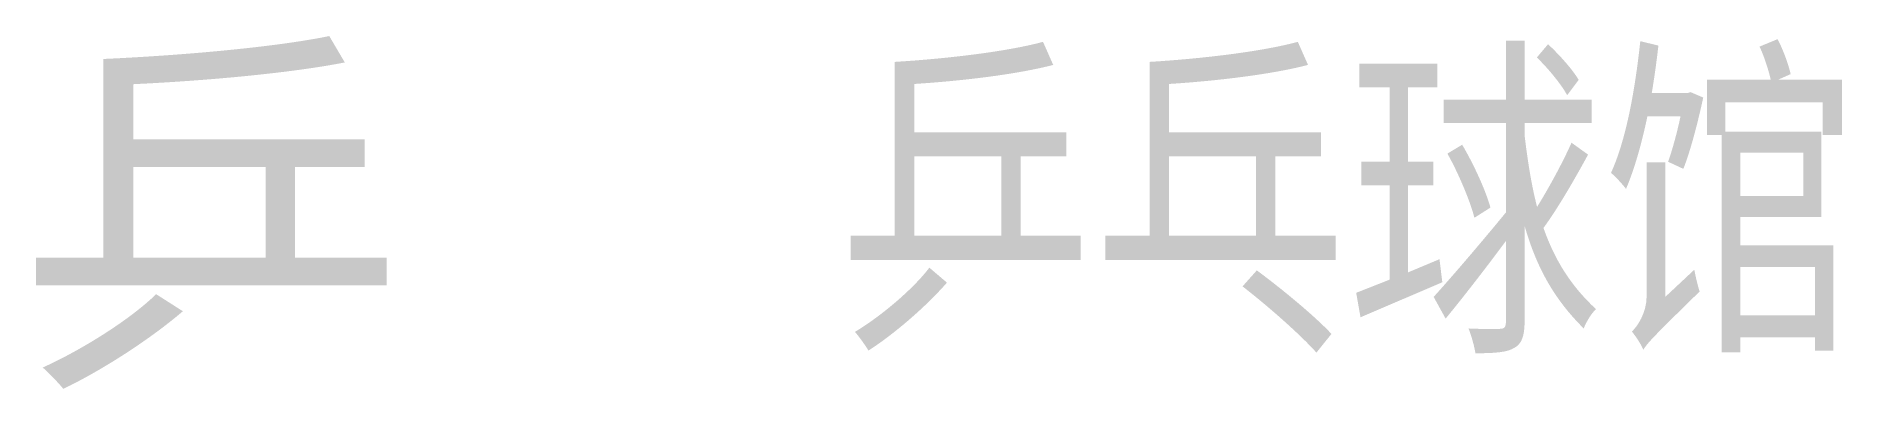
# Model space of a CAD drawing. Header units: millimetres. Extents: x -2.6 to 22.8, y -2.2 to 2.7.
import ezdxf

# ---------------------------------------------------------------- set-up
doc = ezdxf.new("R2010")
doc.units = ezdxf.units.MM
doc.layers.add('设施图块', color=7, linetype='Continuous')
doc.styles.add('HT', font='SIMHEI.TTF')
doc.styles.add('设施块标注', font='SIMFANG.TTF', dxfattribs={"width": 0.75})

msp = doc.modelspace()

# ---------------------------------------------------------------- texts
at = {"layer": '设施图块', "color": 5, "style": 'HT'}
msp.add_text('乒', height=4, dxfattribs=at).set_placement((-2.846, -1.842))
at = {"layer": '设施图块', "style": '设施块标注', "width": 0.75}
msp.add_attdef('乒乓球馆', (8.693, -1.353), '乒乓球馆', height=3.5, dxfattribs=at)

doc.saveas('drawing.dxf')
